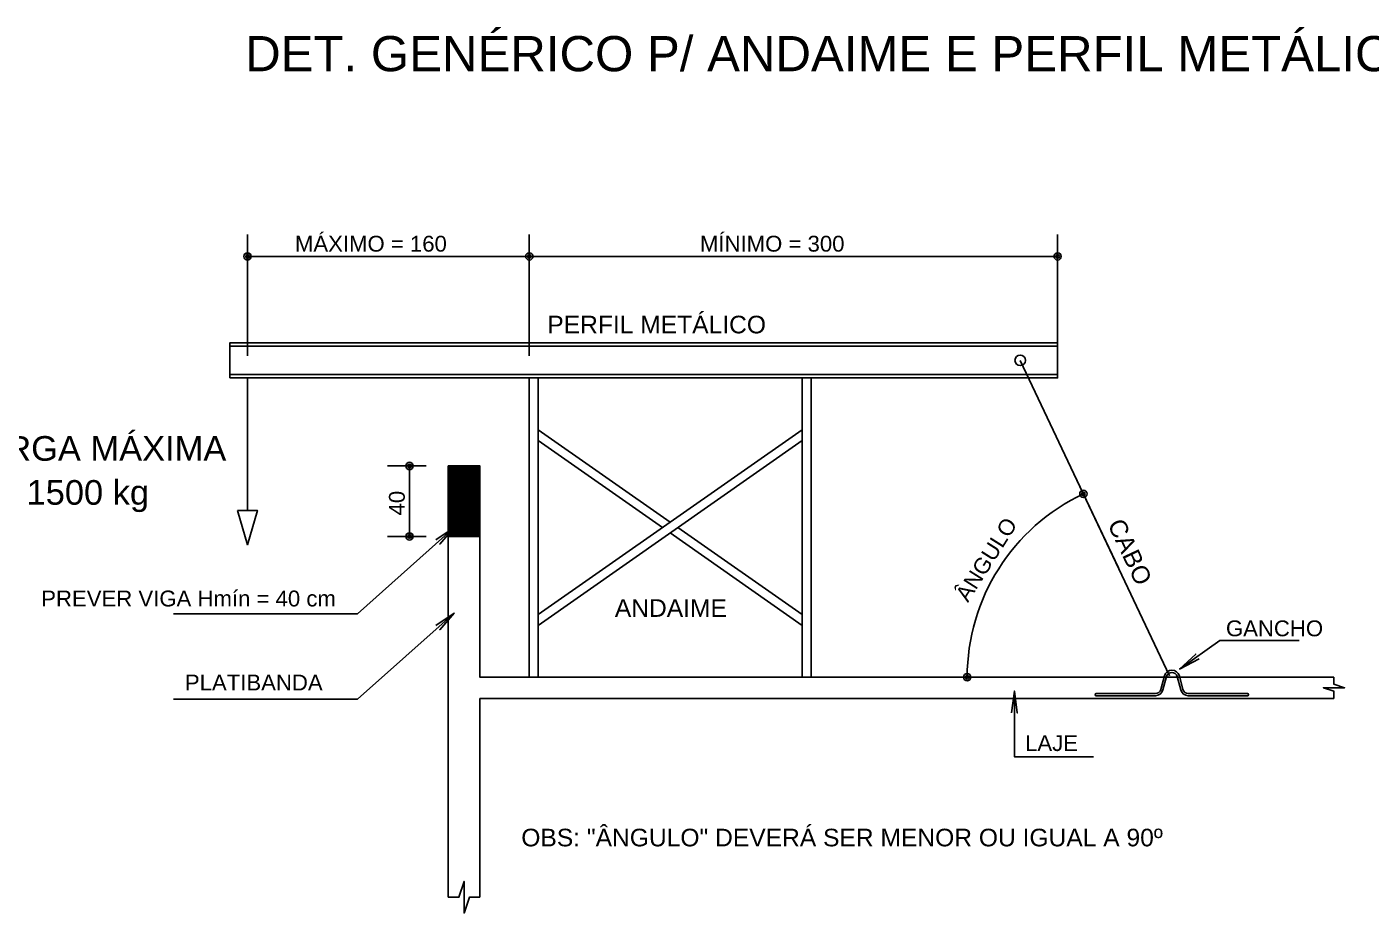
# Model space of a CAD drawing. Extents: x 0 to 119, y 0 to 84.
# Drawn here: x 63.36 to 78.62, y 29.73 to 39.8 of the extents above; entities that cross this region are included whole.
import ezdxf

# ---------------------------------------------------------------- set-up
doc = ezdxf.new("R2010")
doc.units = 0
doc.header["$MEASUREMENT"] = 0
for name, color, linetype in [('10', 252, 'CONTINUOUS'), ('12', 170, 'CONTINUOUS'), ('29', 9, 'CONTINUOUS'), ('3', 7, 'CONTINUOUS'), ('32', 250, 'CONTINUOUS')]:
    doc.layers.add(name, color=color, linetype=linetype)
doc.styles.add('TQS_ARIAL', font='arial.ttf')

msp = doc.modelspace()

# ---------------------------------------------------------------- linework, layer by layer
at = {"layer": '12', "color": 170, "linetype": 'Continuous'}
for p, q in [((76.27398, 32.424072), (76.232962, 32.27099)), ((76.25711, 32.26452), (76.298128, 32.417601)), ((76.419835, 32.417601), (76.460853, 32.26452)), ((76.485001, 32.27099), (76.443983, 32.424072)), ((76.172108, 32.224296), (75.500011, 32.224296)), ((77.217952, 32.224296), (76.545854, 32.224296)), ((75.500011, 32.199296), (76.172108, 32.199296)), ((76.545854, 32.199296), (77.217952, 32.199296))]:
    msp.add_line(p, q, dxfattribs=at)
for centre, radius, start, end in [((76.358981, 32.401296), 0.088, 15, 165), ((76.358981, 32.401296), 0.063, 15, 165), ((75.500011, 32.211796), 0.0125, 90, 270), ((76.172108, 32.287296), 0.063, 270, 345), ((76.172108, 32.287296), 0.088, 270, 345), ((76.545854, 32.287296), 0.088, 195, 270), ((76.545854, 32.287296), 0.063, 195, 270), ((77.217952, 32.211796), 0.0125, 270, 90)]:
    msp.add_arc(centre, radius, start, end, dxfattribs=at)
at = {"layer": '29', "color": 9, "linetype": 'Continuous'}
for p, q in [((68.141273, 34.454705), (68.495863, 34.809296)), ((68.141273, 34.468848), (68.481721, 34.809296)), ((68.141273, 34.48299), (68.467579, 34.809296)), ((68.141273, 34.497132), (68.453436, 34.809296)), ((68.141273, 34.511274), (68.439294, 34.809296)), ((68.141273, 34.525416), (68.425152, 34.809296)), ((68.141273, 34.539558), (68.41101, 34.809296)), ((68.141273, 34.5537), (68.396868, 34.809296)), ((68.141273, 34.567843), (68.382726, 34.809296)), ((68.141273, 34.581985), (68.368584, 34.809296)), ((68.141273, 34.596127), (68.354441, 34.809296)), ((68.141273, 34.610269), (68.340299, 34.809296)), ((68.141273, 34.624411), (68.326157, 34.809296)), ((68.141273, 34.638553), (68.312015, 34.809296)), ((68.141273, 34.652695), (68.297873, 34.809296)), ((68.141273, 34.666838), (68.283731, 34.809296)), ((68.141273, 34.68098), (68.269589, 34.809296)), ((68.141273, 34.695122), (68.255447, 34.809296)), ((68.141273, 34.709264), (68.241304, 34.809296)), ((68.141273, 34.723406), (68.227162, 34.809296)), ((68.141273, 34.737548), (68.21302, 34.809296)), ((68.141273, 34.75169), (68.198878, 34.809296)), ((68.141273, 34.765832), (68.184736, 34.809296)), ((68.141273, 34.779975), (68.170594, 34.809296)), ((68.141273, 34.794117), (68.156452, 34.809296)), ((68.141273, 34.808259), (68.142309, 34.809296)), ((68.145452, 34.809296), (68.501273, 34.453475)), ((68.159594, 34.809296), (68.501273, 34.467617)), ((68.173736, 34.809296), (68.501273, 34.481759)), ((68.187878, 34.809296), (68.501273, 34.495901)), ((68.20202, 34.809296), (68.501273, 34.510043)), ((68.216162, 34.809296), (68.501273, 34.524185)), ((68.230304, 34.809296), (68.501273, 34.538328)), ((68.244446, 34.809296), (68.501273, 34.55247)), ((68.258589, 34.809296), (68.501273, 34.566612)), ((68.272731, 34.809296), (68.501273, 34.580754)), ((68.286873, 34.809296), (68.501273, 34.594896)), ((68.301015, 34.809296), (68.501273, 34.609038)), ((68.315157, 34.809296), (68.501273, 34.62318)), ((68.329299, 34.809296), (68.501273, 34.637323)), ((68.343441, 34.809296), (68.501273, 34.651465)), ((68.357584, 34.809296), (68.501273, 34.665607)), ((68.371726, 34.809296), (68.501273, 34.679749)), ((68.385868, 34.809296), (68.501273, 34.693891)), ((68.40001, 34.809296), (68.501273, 34.708033)), ((68.414152, 34.809296), (68.501273, 34.722175)), ((68.428294, 34.809296), (68.501273, 34.736318)), ((68.442436, 34.809296), (68.501273, 34.75046)), ((68.456579, 34.809296), (68.501273, 34.764602)), ((68.470721, 34.809296), (68.501273, 34.778744)), ((68.484863, 34.809296), (68.501273, 34.792886)), ((68.499005, 34.809296), (68.501273, 34.807028)), ((68.141273, 34.440563), (68.501273, 34.800563)), ((68.141273, 34.799333), (68.501273, 34.439333)), ((68.141273, 34.426421), (68.501273, 34.786421)), ((68.141273, 34.785191), (68.501273, 34.425191)), ((68.141273, 34.412279), (68.501273, 34.772279)), ((68.141273, 34.771048), (68.501273, 34.411048)), ((68.141273, 34.398137), (68.501273, 34.758137)), ((68.141273, 34.756906), (68.501273, 34.396906)), ((68.141273, 34.383995), (68.501273, 34.743995)), ((68.141273, 34.742764), (68.501273, 34.382764)), ((68.141273, 34.369853), (68.501273, 34.729853)), ((68.141273, 34.728622), (68.501273, 34.368622)), ((68.141273, 34.355711), (68.501273, 34.715711)), ((68.141273, 34.71448), (68.501273, 34.35448)), ((68.141273, 34.341568), (68.501273, 34.701568)), ((68.141273, 34.700338), (68.501273, 34.340338)), ((68.141273, 34.327426), (68.501273, 34.687426)), ((68.141273, 34.686196), (68.501273, 34.326196)), ((68.141273, 34.313284), (68.501273, 34.673284)), ((68.141273, 34.672053), (68.501273, 34.312053)), ((68.141273, 34.299142), (68.501273, 34.659142)), ((68.141273, 34.657911), (68.501273, 34.297911)), ((68.141273, 34.285), (68.501273, 34.645)), ((68.141273, 34.643769), (68.501273, 34.283769)), ((68.141273, 34.270858), (68.501273, 34.630858)), ((68.141273, 34.629627), (68.501273, 34.269627)), ((68.141273, 34.256716), (68.501273, 34.616716)), ((68.141273, 34.615485), (68.501273, 34.255485)), ((68.141273, 34.242573), (68.501273, 34.602573)), ((68.141273, 34.601343), (68.501273, 34.241343)), ((68.141273, 34.228431), (68.501273, 34.588431)), ((68.141273, 34.587201), (68.501273, 34.227201)), ((68.141273, 34.214289), (68.501273, 34.574289)), ((68.141273, 34.573059), (68.501273, 34.213059)), ((68.141273, 34.200147), (68.501273, 34.560147)), ((68.141273, 34.558916), (68.501273, 34.198916)), ((68.141273, 34.186005), (68.501273, 34.546005)), ((68.141273, 34.544774), (68.501273, 34.184774)), ((68.141273, 34.171863), (68.501273, 34.531863)), ((68.141273, 34.530632), (68.501273, 34.170632)), ((68.141273, 34.157721), (68.501273, 34.517721)), ((68.141273, 34.51649), (68.501273, 34.15649)), ((68.141273, 34.143578), (68.501273, 34.503578)), ((68.141273, 34.502348), (68.501273, 34.142348)), ((68.141273, 34.129436), (68.501273, 34.489436)), ((68.141273, 34.488206), (68.501273, 34.128206)), ((68.141273, 34.115294), (68.501273, 34.475294)), ((68.141273, 34.474064), (68.501273, 34.114064)), ((68.141273, 34.101152), (68.501273, 34.461152)), ((68.141273, 34.459921), (68.501273, 34.099921)), ((68.141273, 34.08701), (68.501273, 34.44701)), ((68.141273, 34.445779), (68.501273, 34.085779)), ((68.141273, 34.072868), (68.501273, 34.432868)), ((68.141273, 34.431637), (68.501273, 34.071637)), ((68.141273, 34.058726), (68.501273, 34.418726)), ((68.141273, 34.417495), (68.501273, 34.057495)), ((68.141273, 34.044584), (68.501273, 34.404584)), ((68.141273, 34.403353), (68.501273, 34.043353)), ((68.141273, 34.030441), (68.501273, 34.390441)), ((68.141273, 34.389211), (68.501273, 34.029211)), ((68.141273, 34.016299), (68.501273, 34.376299)), ((68.141273, 34.375069), (68.501273, 34.015069)), ((68.141273, 34.360926), (68.492903, 34.009296)), ((68.148411, 34.009296), (68.501273, 34.362157)), ((68.141273, 34.346784), (68.478761, 34.009296)), ((68.141273, 34.332642), (68.464619, 34.009296)), ((68.141273, 34.3185), (68.450477, 34.009296)), ((68.141273, 34.304358), (68.436335, 34.009296)), ((68.141273, 34.290216), (68.422193, 34.009296)), ((68.141273, 34.276074), (68.40805, 34.009296)), ((68.141273, 34.261932), (68.393908, 34.009296)), ((68.141273, 34.247789), (68.379766, 34.009296)), ((68.141273, 34.233647), (68.365624, 34.009296)), ((68.141273, 34.219505), (68.351482, 34.009296)), ((68.141273, 34.205363), (68.33734, 34.009296)), ((68.162553, 34.009296), (68.501273, 34.348015)), ((68.176695, 34.009296), (68.501273, 34.333873)), ((68.190838, 34.009296), (68.501273, 34.319731)), ((68.20498, 34.009296), (68.501273, 34.305589)), ((68.219122, 34.009296), (68.501273, 34.291446)), ((68.233264, 34.009296), (68.501273, 34.277304)), ((68.247406, 34.009296), (68.501273, 34.263162)), ((68.261548, 34.009296), (68.501273, 34.24902)), ((68.27569, 34.009296), (68.501273, 34.234878)), ((68.289833, 34.009296), (68.501273, 34.220736)), ((68.303975, 34.009296), (68.501273, 34.206594)), ((68.141273, 34.191221), (68.323198, 34.009296)), ((68.141273, 34.177079), (68.309055, 34.009296)), ((68.141273, 34.162937), (68.294913, 34.009296)), ((68.141273, 34.148794), (68.280771, 34.009296)), ((68.141273, 34.134652), (68.266629, 34.009296)), ((68.141273, 34.12051), (68.252487, 34.009296)), ((68.141273, 34.106368), (68.238345, 34.009296)), ((68.141273, 34.092226), (68.224203, 34.009296)), ((68.141273, 34.078084), (68.21006, 34.009296)), ((68.141273, 34.063942), (68.195918, 34.009296)), ((68.141273, 34.049799), (68.181776, 34.009296)), ((68.318117, 34.009296), (68.501273, 34.192452)), ((68.332259, 34.009296), (68.501273, 34.178309)), ((68.346401, 34.009296), (68.501273, 34.164167)), ((68.360543, 34.009296), (68.501273, 34.150025)), ((68.374685, 34.009296), (68.501273, 34.135883)), ((68.388828, 34.009296), (68.501273, 34.121741)), ((68.40297, 34.009296), (68.501273, 34.107599)), ((68.417112, 34.009296), (68.501273, 34.093457)), ((68.431254, 34.009296), (68.501273, 34.079314)), ((68.445396, 34.009296), (68.501273, 34.065172)), ((68.459538, 34.009296), (68.501273, 34.05103)), ((68.141273, 34.035657), (68.167634, 34.009296)), ((68.141273, 34.021515), (68.153492, 34.009296)), ((68.47368, 34.009296), (68.501273, 34.036888)), ((68.487822, 34.009296), (68.501273, 34.022746))]:
    msp.add_line(p, q, dxfattribs=at)
msp.add_lwpolyline([(68.141273, 34.009296), (68.501273, 34.009296), (68.501273, 34.809296), (68.141273, 34.809296), (68.141273, 34.009296)], dxfattribs=at)
at = {"layer": '3', "color": 7, "linetype": 'Continuous'}
for p, q in [((65.661273, 36.169296), (75.061273, 36.169296)), ((76.330604, 32.425056), (74.63721, 36.009296)), ((65.661273, 35.849296), (75.061273, 35.849296)), ((65.861273, 34.304152), (65.861273, 35.809296)), ((69.061273, 35.809296), (69.061273, 32.409296)), ((69.161273, 35.809296), (69.161273, 32.409296)), ((72.161273, 35.809296), (72.161273, 32.409296)), ((72.261273, 35.809296), (72.261273, 32.409296)), ((78.200306, 32.169296), (68.501273, 32.169296)), ((68.501273, 29.909296), (68.501273, 32.169296))]:
    msp.add_line(p, q, dxfattribs=at)
for points in [[(65.661273, 35.809296), (75.061273, 35.809296), (75.061273, 36.209296), (65.661273, 36.209296), (65.661273, 35.809296)], [(69.161273, 35.220646), (70.661273, 34.170335)], [(72.161273, 35.220646), (69.161273, 33.120023)], [(70.5741, 34.109296), (69.161273, 35.098568)], [(69.161273, 32.997946), (72.161273, 35.098568)], [(78.200306, 32.409296), (68.501273, 32.409296), (68.501273, 34.809296), (68.141273, 34.809296), (68.141273, 29.909296)], [(65.748773, 34.304152), (65.973773, 34.304152), (65.861273, 33.91444), (65.748773, 34.304152)], [(72.161273, 32.997946), (70.661273, 34.048257)], [(70.748445, 34.109296), (72.161273, 33.120023)], [(68.141273, 34.009296), (68.501273, 34.009296)], [(78.200306, 32.409296), (78.200306, 32.329296), (78.320306, 32.289296), (78.080306, 32.289296), (78.200306, 32.249296), (78.200306, 32.169296)], [(68.141273, 29.909296), (68.261273, 29.909296), (68.321273, 30.089296), (68.321273, 29.729296), (68.381273, 29.909296), (68.501273, 29.909296)]]:
    msp.add_lwpolyline(points, dxfattribs=at)
msp.add_circle((74.63721, 36.009296), 0.06, dxfattribs=at)
at = {"layer": '32', "color": 250, "linetype": 'Continuous'}
for p, q in [((65.861273, 36.059296), (65.861273, 37.440476)), ((69.061273, 36.059296), (69.061273, 37.440476)), ((69.061273, 36.059296), (69.061273, 37.440476)), ((75.061273, 36.059296), (75.061273, 37.440476)), ((69.061273, 37.190476), (65.861273, 37.190476)), ((69.061273, 37.190476), (75.061273, 37.190476)), ((65.861273, 35.809296), (65.861273, 35.809296)), ((69.061273, 35.809296), (69.061273, 35.809296)), ((69.061273, 35.809296), (69.061273, 35.809296)), ((75.061273, 35.809296), (75.061273, 35.809296)), ((67.891273, 34.809296), (67.451374, 34.809296)), ((67.701374, 34.809296), (67.701374, 34.009296)), ((68.141273, 34.809296), (68.141273, 34.809296)), ((75.751493, 33.650803), (75.247175, 34.718244)), ((67.891273, 34.009296), (67.451374, 34.009296)), ((68.141273, 34.009296), (68.141273, 34.009296)), ((74.573057, 32.409296), (73.784376, 32.409296))]:
    msp.add_line(p, q, dxfattribs=at)
for points in [[(65.019654, 33.130924), (67.108276, 33.130924), (68.20755, 34.110278), (68.044189, 33.921034), (68.20755, 34.110278), (68.000775, 33.969764)], [(65.019654, 32.159098), (67.108276, 32.159098), (68.20755, 33.138451), (68.044189, 32.949208), (68.20755, 33.138451), (68.000775, 32.997937)], [(77.804721, 32.824846), (76.904979, 32.824846), (76.4458, 32.50218), (76.629837, 32.671385), (76.4458, 32.50218), (76.667359, 32.617987)], [(75.467344, 31.504931), (74.570956, 31.504931), (74.570956, 32.252438), (74.603588, 32.004576), (74.570956, 32.252438), (74.538325, 32.004576)]]:
    msp.add_lwpolyline(points, dxfattribs=at)
for centre, radius in [((65.861273, 37.190476), 0.041625), ((65.861273, 37.190476), 0.02075), ((69.061273, 37.190476), 0.041625), ((69.061273, 37.190476), 0.041625), ((69.061273, 37.190476), 0.02075), ((69.061273, 37.190476), 0.02075), ((75.061273, 37.190476), 0.041625), ((75.061273, 37.190476), 0.02075), ((67.701374, 34.809296), 0.041625), ((67.701374, 34.809296), 0.02075), ((75.353969, 34.492202), 0.041625), ((75.353969, 34.492202), 0.02075), ((67.701374, 34.009296), 0.041625), ((67.701374, 34.009296), 0.02075), ((74.034376, 32.409296), 0.041625), ((74.034376, 32.409296), 0.02075)]:
    msp.add_circle(centre, radius, dxfattribs=at)
msp.add_arc((76.33805, 32.409296), 2.303674, 115.288651, 180, dxfattribs=at)

# ---------------------------------------------------------------- texts
at = {"layer": '10', "color": 252, "linetype": 'Continuous', "style": 'TQS_ARIAL'}
msp.add_text('CABO', height=0.2, rotation=295.197, dxfattribs=at).set_placement((75.624263, 34.149161))
at = {"layer": '3', "color": 7, "linetype": 'Continuous', "style": 'TQS_ARIAL'}
for s, height, p in [('DET. GENÉRICO P/ ANDAIME E PERFIL METÁLICO', 0.4, (65.83423, 39.293629)), ('PERFIL METÁLICO ', 0.2, (69.26578, 36.316007)), ('CARGA MÁXIMA', 0.28, (62.577913, 34.868855)), ('1500 kg', 0.28, (63.351246, 34.368855)), ('ANDAIME', 0.2, (70.032701, 33.095347)), ('OBS: "ÂNGULO" DEVERÁ SER MENOR OU IGUAL A 90º', 0.2, (68.970186, 30.487909))]:
    msp.add_text(s, height=height, dxfattribs=at).set_placement(p)
at = {"layer": '32', "color": 250, "linetype": 'Continuous', "style": 'TQS_ARIAL'}
for s, p in [('MÁXIMO = 160', (66.399273, 37.244476)), ('MÍNIMO = 300', (70.999273, 37.244476)), ('PREVER VIGA Hmín = 40 cm', (63.518118, 33.213569)), ('GANCHO', (76.973235, 32.874487)), ('PLATIBANDA', (65.149569, 32.259032)), ('LAJE', (74.691877, 31.570887))]:
    msp.add_text(s, height=0.18, dxfattribs=at).set_placement(p)
for s, rotation, p in [('40', 90, (67.647374, 34.247296)), ('ÂNGULO', 57.644, (74.04309, 33.251097))]:
    msp.add_text(s, height=0.18, rotation=rotation, dxfattribs=at).set_placement(p)

doc.saveas('drawing.dxf')
